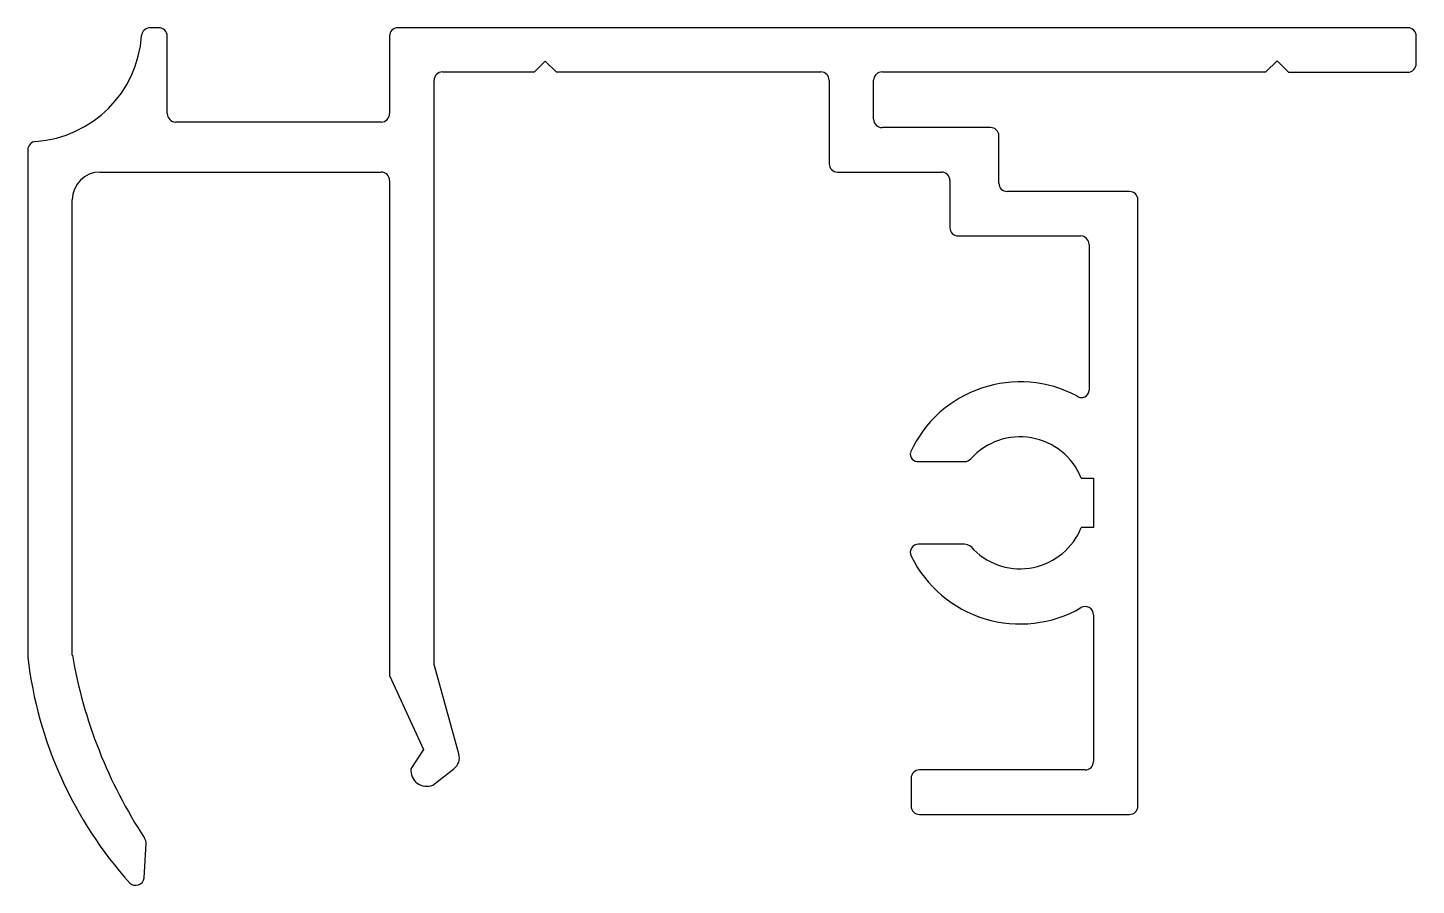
# Model space of a CAD drawing. Extents: x 2936.5 to 2986.4, y 911.4 to 942.2.
import ezdxf

# ---------------------------------------------------------------- set-up
doc = ezdxf.new("R2010")
doc.units = 0
doc.layers.get('0').update_dxf_attribs({"linetype": 'CONTINUOUS'})

msp = doc.modelspace()

# ---------------------------------------------------------------- linework, layer by layer
for p, q in [((2941.194, 942.244), (2940.87, 942.244)), ((2986.08, 942.244), (2949.781, 942.244)), ((2941.494, 939.155), (2941.494, 941.944)), ((2949.481, 941.944), (2949.481, 939.155)), ((2986.38, 940.956), (2986.38, 941.944)), ((2951.381, 940.656), (2954.692, 940.656)), ((2954.692, 940.656), (2955.08, 941.044)), ((2955.08, 941.044), (2955.469, 940.656)), ((2955.469, 940.656), (2964.981, 940.656)), ((2967.18, 940.656), (2980.98, 940.656)), ((2980.98, 940.656), (2981.38, 941.056)), ((2981.38, 941.056), (2981.792, 940.644)), ((2951.081, 919.349), (2951.081, 940.356)), ((2965.281, 940.356), (2965.281, 937.356)), ((2966.88, 938.955), (2966.88, 940.356)), ((2981.792, 940.644), (2986.08, 940.644)), ((2949.181, 938.855), (2941.794, 938.855)), ((2971.08, 938.655), (2967.18, 938.655)), ((2971.38, 936.656), (2971.38, 938.355)), ((2936.481, 937.854), (2936.479, 919.601)), ((2939.08, 937.056), (2949.181, 937.056)), ((2949.481, 936.756), (2949.481, 918.946)), ((2965.581, 937.056), (2969.318, 937.056)), ((2969.618, 936.756), (2969.618, 935.056)), ((2976.08, 936.356), (2971.68, 936.356)), ((2938.08, 919.688), (2938.08, 936.056)), ((2976.38, 914.256), (2976.38, 936.056)), ((2969.918, 934.756), (2974.32, 934.756)), ((2974.62, 934.456), (2974.62, 929.209)), ((2968.494, 926.645), (2970.149, 926.645)), ((2974.344, 926.051), (2974.78, 926.051)), ((2974.78, 926.051), (2974.78, 924.269)), ((2974.78, 924.269), (2974.344, 924.269)), ((2970.149, 923.675), (2968.494, 923.675)), ((2974.78, 921.132), (2974.78, 915.856)), ((2951.974, 916.131), (2951.081, 919.349)), ((2949.481, 918.946), (2950.704, 916.285)), ((2950.704, 916.285), (2950.249, 915.598)), ((2951.035, 915.014), (2951.797, 915.601)), ((2968.227, 915.256), (2968.227, 914.256)), ((2974.48, 915.556), (2968.527, 915.556)), ((2968.527, 913.956), (2976.08, 913.956)), ((2940.667, 911.673), (2940.733, 912.908))]:
    msp.add_line(p, q)
for centre, radius, start, end in [((2940.87, 941.944), 0.3, 90, 176.0907), ((2941.194, 941.944), 0.3, 0, 90), ((2949.781, 941.944), 0.3, 90, 180), ((2986.08, 941.944), 0.3, 0, 90), ((2936.481, 942.244), 4.1, 273.9093, 356.0907), ((2951.381, 940.356), 0.3, 90, 180), ((2964.981, 940.356), 0.3, 360, 90), ((2967.18, 940.356), 0.3, 89.9999, 180.0001), ((2986.074, 940.95), 0.306, 271.0829, 1.0837), ((2941.794, 939.155), 0.3, 180, 270), ((2949.181, 939.155), 0.3, 270, 0), ((2967.18, 938.955), 0.3, 180, 270), ((2971.08, 938.355), 0.3, 0, 90), ((2936.781, 937.854), 0.3, 93.9093, 180.0004), ((2965.581, 937.356), 0.3, 180, 270), ((2939.08, 936.056), 1, 90, 180), ((2949.181, 936.756), 0.3, 360, 90), ((2969.318, 936.756), 0.3, 360, 90), ((2971.68, 936.656), 0.3, 180, 270), ((2976.08, 936.056), 0.3, 360, 90), ((2969.92, 935.058), 0.302, 180.4693, 269.5307), ((2974.32, 934.456), 0.3, 360, 90), ((2972.149, 925.165), 4.346, 62.0807, 155.3582), ((2974.354, 929.209), 0.266, 230.2049, 0), ((2972.141, 925.156), 2.378, 22.118, 138.1045), ((2968.465, 926.916), 0.273, 167.234, 276.0199), ((2970.149, 926.942), 0.297, 270, 318.1045), ((2972.142, 925.17), 2.379, 225.5932, 337.7321), ((2968.494, 923.378), 0.297, 90, 206.0954), ((2972.144, 925.166), 4.362, 206.0954, 300.0739), ((2970.112, 923.249), 0.427, 31.2612, 85.031), ((2974.48, 921.132), 0.3, 0.1035, 120.0739), ((2955.238, 922.643), 17.41, 189.7735, 213.2248), ((2951.165, 921.353), 14.791, 186.8048, 221.8299), ((2951.492, 915.997), 0.5, 307.6196, 15.5126), ((2974.48, 915.856), 0.3, 270, 0), ((2950.816, 915.54), 0.57, 174.1053, 292.6264), ((2968.527, 915.256), 0.3, 90, 180), ((2968.527, 914.256), 0.3, 180, 270), ((2976.08, 914.256), 0.3, 270, 360), ((2940.434, 912.924), 0.3, 356.939, 36.8622), ((2940.354, 911.727), 0.318, 228.6404, 350.1288)]:
    msp.add_arc(centre, radius, start, end)

doc.saveas('drawing.dxf')
